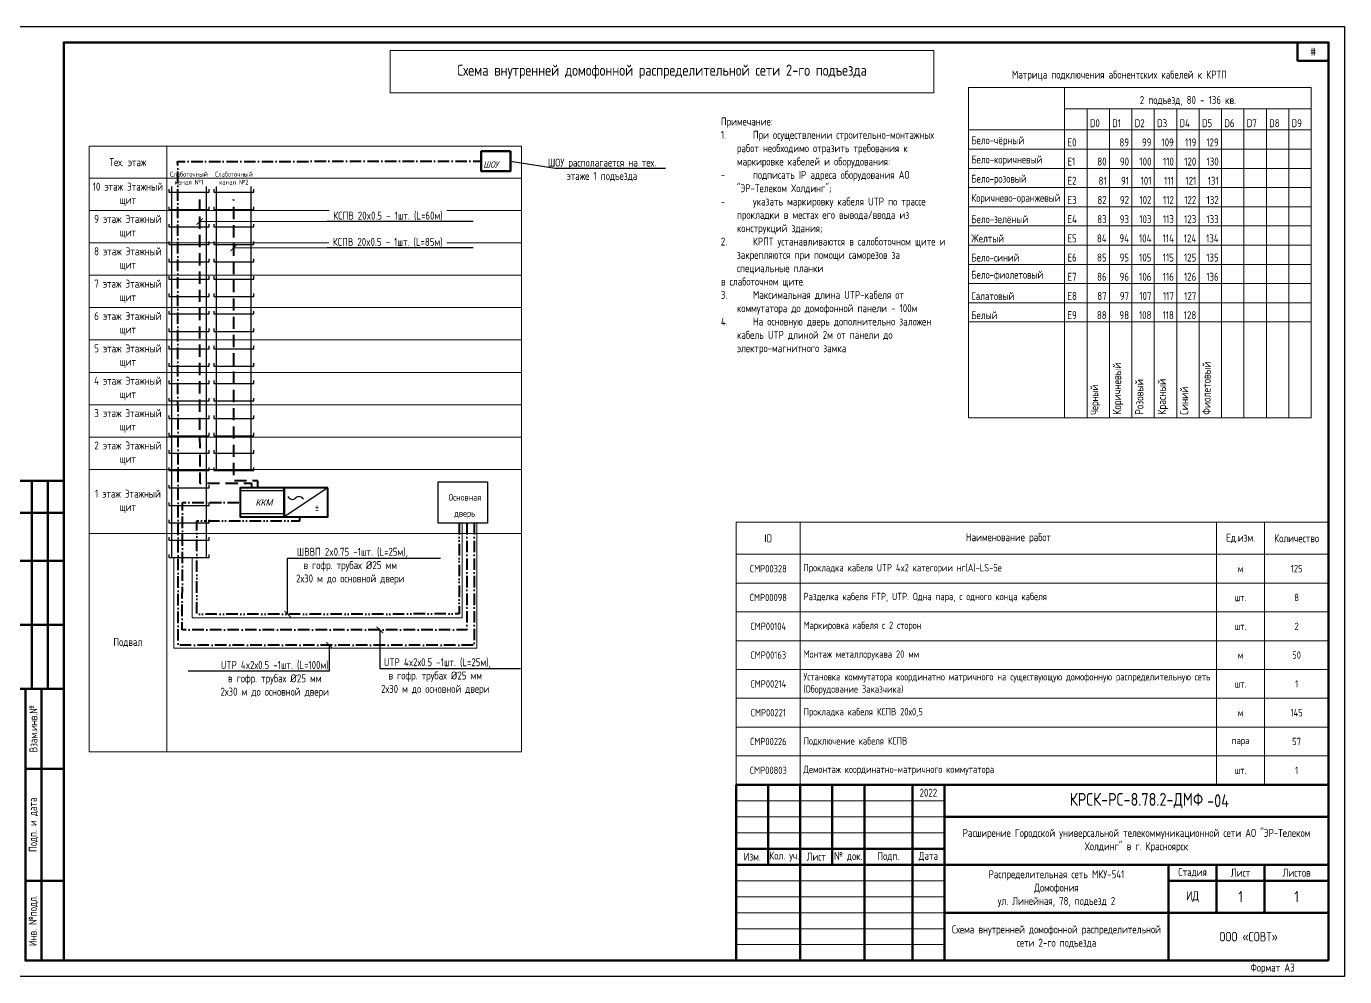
# Model space of a CAD drawing. Header units: millimetres. Extents: x -1818 to 2939, y -1518 to -220.
# Drawn here: x 1477.6 to 1889.3, y -516.9 to -219.9 of the extents above; entities that cross this region are included whole.
import ezdxf
from ezdxf import colors
from ezdxf.entities.mleader import LeaderData, LeaderLine
from ezdxf.math import Vec2, Vec3

# ---------------------------------------------------------------- set-up
doc = ezdxf.new("R2010")
doc.units = ezdxf.units.MM
for name, pattern in [('ACAD_ISO10W100', [18, 12, -3, 0, -3]), ('ACAD_ISO12W100', [21, 12, -3, 0, -3, 0, -3]), ('штриховая', [19.05, 12.7, -6.35])]:
    doc.linetypes.add(name, pattern=pattern)
for name, color, linetype, lineweight in [('(034) Оформление_0', 7, 'Continuous', 9), ('Домофония схемы', 7, 'Continuous', 40), ('Оборудование проектир.', 7, 'Continuous', 50)]:
    doc.layers.add(name, color=color, linetype=linetype, lineweight=lineweight)
for name, color, linetype in [('ВДРС', 7, 'Continuous'), ('Выноски и подписи', 7, 'Continuous'), ('Дополнительные схемы', 7, 'Continuous'), ('Планы', 7, 'Continuous'), ('Текст и таблицы', 7, 'Continuous')]:
    doc.layers.add(name, color=color, linetype=linetype)
doc.layers.add('ВЭ', color=7, linetype='Continuous', plot=False)
doc.styles.get("Standard").update_dxf_attribs({"font": ''})
doc.styles.add('ГОСТ', font='eckd_38.shx', dxfattribs={"oblique": 15, "height": 2.5})
doc.styles.get('Standard').set_extended_font_data('GOST type A')
doc.linetypes.add('Гофра Металлорукав ПНД-труба', pattern='A,0.25,-0.1,[133,ltypeshp.shx,S=0.1,R=0,X=-0.1,Y=0],-0.1,1', length=1.45)

# ---------------------------------------------------------------- blocks, each defined once
blk = doc.blocks.new('*T259')
at = {"layer": 'Defpoints', "color": 8, "linetype": 'ByBlock', "lineweight": 0, "transparency": 16777216}
for p, q in [((0, 0), (135.1, 0)), ((0, 0), (0, -189.26)), ((24.26, 0), (24.26, -189.26)), ((135.1, 0), (135.1, -189.26)), ((0, -10), (135.1, -10)), ((0, -20.11), (135.1, -20.11)), ((0, -30.23), (135.1, -30.23)), ((0, -40.34), (135.1, -40.34)), ((0, -50.45), (135.1, -50.45)), ((0, -60.57), (135.1, -60.57)), ((0, -70.68), (135.1, -70.68)), ((0, -80.79), (135.1, -80.79)), ((0, -90.9), (135.1, -90.9)), ((0, -101.02), (135.1, -101.02)), ((0, -121.02), (135.1, -121.02)), ((0, -189.26), (135.1, -189.26))]:
    blk.add_line(p, q, dxfattribs=at)
at = {"layer": 'Дополнительные схемы', "color": 0, "transparency": 16777216, "char_height": 2.5, "width": 24.2616, "attachment_point": 5}
for s, insert in [('Тех. этаж', (12.13, -5)), ('10 этаж Этажный щит', (12.13, -15.06)), ('9 этаж Этажный щит', (12.13, -25.17)), ('8 этаж Этажный щит', (12.13, -35.28)), ('7 этаж Этажный щит', (12.13, -45.4)), ('6 этаж Этажный щит', (12.13, -55.51)), ('5 этаж Этажный щит', (12.13, -65.62)), ('4 этаж Этажный щит', (12.13, -75.74)), ('3 этаж Этажный щит', (12.13, -85.85)), ('2 этаж Этажный щит', (12.13, -95.96)), ('1 этаж Этажный щит', (12.13, -111.02)), ('Подвал', (12.13, -155.14))]:
    blk.add_mtext(s, dxfattribs=dict(at, insert=insert))
blk = doc.blocks.new('*T277')
at = {"layer": '(034) Оформление_0', "lineweight": 60, "transparency": 16777216}
for p, q in [((0, 0), (185, 0)), ((0, 0), (0, -55)), ((10, 0), (10, -25)), ((20, 0), (20, -55)), ((30, 0), (30, -25)), ((40, 0), (40, -55)), ((55, 0), (55, -55)), ((65, 0), (65, -55)), ((185, 0), (185, -55)), ((65, -10), (185, -10)), ((0, -20), (65, -20)), ((0, -25), (185, -25)), ((135, -25), (135, -55)), ((150, -25), (150, -40)), ((165, -25), (165, -40)), ((135, -30), (185, -30)), ((65, -40), (185, -40)), ((0, -55), (185, -55))]:
    blk.add_line(p, q, dxfattribs=at)
at = {"layer": '(034) Оформление_0', "transparency": 16777216}
for p, q in [((0, -5), (65, -5)), ((0, -10), (65, -10)), ((0, -15), (65, -15)), ((0, -30), (65, -30)), ((0, -35), (65, -35)), ((0, -40), (65, -40)), ((0, -45), (65, -45)), ((0, -50), (65, -50))]:
    blk.add_line(p, q, dxfattribs=at)
at = {"layer": '(034) Оформление_0', "color": 0, "lineweight": 60, "transparency": 16777216, "attachment_point": 5}
for s, insert, char_height, width in [('2022', (60, -2.5), 2.5, 10), ('{\\fGOST type A|b0|i0|c0;КРСК-РС-8.78.2-ДМФ', (125, -5), 4, 120), ('{\\fGOST type A|b0|i0|c0;Расширение Городской универсальной телекоммуникационной сети АО "ЭР-Телеком Холдинг" в г. Красноярск', (125, -17.5), 2.5, 120), ('Изм.', (5, -22.5), 2.5, 10), ('Кол. уч.', (15, -22.5), 2.5, 10), ('Лист', (25, -22.5), 2.5, 10), ('№ док.', (35, -22.5), 2.5, 10), ('Подп.', (47.5, -22.5), 2.5, 15), ('Дата', (60, -22.5), 2.5, 10), ('{\\fGOST type A|b0|i0|c0;Распределительная сеть МКУ-541^JДомофония^Jул. Линейная, 78, подъезд 2', (100, -32.5), 2.5, 70), ('Стадия', (142.5, -27.5), 2.5, 15), ('Лист', (157.5, -27.5), 2.5, 15), ('Листов', (175, -27.5), 2.5, 20), ('ИД', (142.5, -35), 2.822, 15), ('1', (157.5, -35), 3.5, 15), ('{\\fGOST type A|b0|i0|c0;ООО «СОВТ»', (160, -47.5), 3, 50)]:
    blk.add_mtext(s, dxfattribs=dict(at, insert=insert, char_height=char_height, width=width))
blk = doc.blocks.new('*U276')
blk.add_blockref('*T277', (-185, 55))
blk = doc.blocks.new('*T247')
at = {"layer": '(034) Оформление_0', "color": 0, "lineweight": 50, "transparency": 16777216}
for p, q in [((0, 0), (0, 65)), ((0, 65), (20, 65)), ((5, 0), (5, 65)), ((10, 0), (10, 65)), ((15, 0), (15, 65)), ((20, 0), (20, 65)), ((5, 55), (20, 55)), ((5, 40), (20, 40)), ((5, 20), (20, 20)), ((0, 0), (20, 0))]:
    blk.add_line(p, q, dxfattribs=at)
at = {"layer": '(034) Оформление_0', "color": 0, "transparency": 16777216, "insert": (2.5, 2), "char_height": 2.5, "width": 61, "attachment_point": 4, "rotation": 90}
blk.add_mtext('Согласованно', dxfattribs=at)
blk = doc.blocks.new('*T248')
at = {"lineweight": 60, "transparency": 16777216}
for p, q in [((0, 0), (9.69, 0)), ((0, 0), (0, -5.814)), ((9.69, 0), (9.69, -5.814)), ((0, -5.814), (9.69, -5.814))]:
    blk.add_line(p, q, dxfattribs=at)
at = {"color": 0, "transparency": 16777216, "insert": (4.845, -2.907), "char_height": 2.5, "width": 9.69, "attachment_point": 5}
blk.add_mtext('#', dxfattribs=at)
blk = doc.blocks.new('*U246')
at = {"layer": '(034) Оформление_0', "lineweight": 60}
for p, q in [((13, 5), (13, 90)), ((20, 65), (8, 65)), ((20, 30), (8, 30))]:
    blk.add_line(p, q, dxfattribs=at)
at = {"layer": '(034) Оформление_0'}
blk.add_lwpolyline([(420, 297), (0, 297), (0, 0), (420, 0)], close=True, dxfattribs=at)
at = {"layer": '(034) Оформление_0', "lineweight": 60}
for points in [[(415, 5), (415, 292), (20, 292), (20, 5)], [(20, 90), (8, 90), (8, 5), (20, 5)]]:
    blk.add_lwpolyline(points, close=True, dxfattribs=at)
for name, p in [('*T248', (405.31, 292)), ('*T247', (0, 90)), ('*U276', (415, 5))]:
    blk.add_blockref(name, p)
at = {"layer": '(034) Оформление_0', "char_height": 2.5, "attachment_point": 5, "rotation": 90}
for s, insert in [('Взам.инв.№', (10.5, 77.5)), ('Подп. и дата', (10.5, 47.5)), ('Инв. №подл.', (10.5, 17.5))]:
    blk.add_mtext(s, dxfattribs=dict(at, insert=insert))
at = {"insert": (397.5, 2.5), "char_height": 2.5, "width": 35, "attachment_point": 5}
blk.add_mtext('Формат А3', dxfattribs=at)
blk = doc.blocks.new('*T262')
at = {"layer": 'Текст и таблицы', "lineweight": 9, "transparency": 16777216}
for p, q in [((0, 0), (185, 0)), ((0, 0), (0, -82)), ((20, 0), (20, -82)), ((150, 0), (150, -82)), ((165, 0), (165, -82)), ((185, 0), (185, -82)), ((0, -10), (185, -10)), ((0, -19), (185, -19)), ((0, -28), (185, -28)), ((0, -37), (185, -37)), ((0, -46), (185, -46)), ((0, -55), (185, -55)), ((0, -64), (185, -64)), ((0, -73), (185, -73)), ((0, -82), (185, -82))]:
    blk.add_line(p, q, dxfattribs=at)
at = {"layer": 'Текст и таблицы', "color": 0, "transparency": 16777216}
for s, insert, char_height, width, attachment_point in [('ID', (10, -5), 2.5, 17.7483, 5), ('Количество', (175, -5), 2.5, 17.7483, 5), ('CMP00328^J', (10, -14.5), 2.3, 18.0306, 5), ('Прокладка кабеля UTP 4x2 категории нг(А)-LS-5е^J', (20.98, -14.5), 2.3, 128.0306, 4), ('{\\C256;м}', (157.5, -14.5), 2.3, 13.0306, 5), ('CMP00098^J', (10, -23.5), 2.3, 18.0306, 5), ('Разделка кабеля FTP, UTP. Одна пара, с одного конца кабеля^J', (21, -23.5), 2.3, 128, 4), ('{\\C256;шт.}', (157.5, -23.5), 2.3, 13.0306, 5), ('CMP00104^J', (10, -32.5), 2.3, 18.0306, 5), ('Маркировка кабеля с 2 сторон^J', (21, -32.5), 2.3, 128, 4), ('{\\C256;шт.}', (157.5, -32.5), 2.3, 13.0306, 5), ('CMP00163^J', (10, -41.5), 2.3, 18.0306, 5), ('Монтаж металлорукава 20 мм^J', (21, -41.5), 2.3, 128, 4), ('{\\C256;м}', (157.5, -41.5), 2.3, 13.0306, 5), ('CMP00214^J', (10, -50.5), 2.3, 18.0306, 5), ('Установка коммутатора координатно матричного на существующую домофонную распределительную сеть (Оборудование Заказчика)', (21, -50.5), 2.3, 128, 4), ('{\\C256;шт.}', (157.5, -50.5), 2.3, 13.0306, 5), ('CMP00221^J', (10, -59.5), 2.3, 18.0306, 5), ('Прокладка кабеля КСПВ 20х0,5^J', (21, -59.5), 2.3, 128, 4), ('{\\C256;м}', (157.5, -59.5), 2.3, 13.0306, 5), ('CMP00226^J', (10, -68.5), 2.3, 18.0306, 5), ('Подключение кабеля КСПВ^J', (21, -68.5), 2.3, 128, 4), ('пара', (157.5, -68.5), 2.3, 13.0306, 5), ('CMP00803^J', (10, -77.5), 2.3, 18.0306, 5), ('Демонтаж координатно-матричного коммутатора^J', (21, -77.5), 2.3, 128, 4), ('{\\C256;шт.}', (157.5, -77.5), 2.3, 13.0306, 5)]:
    blk.add_mtext(s, dxfattribs=dict(at, insert=insert, char_height=char_height, width=width, attachment_point=attachment_point))
at = {"layer": 'Текст и таблицы', "transparency": 16777216, "attachment_point": 5}
for s, insert, char_height, width in [('Наименование работ', (85, -5), 2.5, 127.7483), ('Ед.изм.', (157.5, -5), 2.5, 12.7483), ('125', (175, -14.5), 2.3, 18.0306), ('8', (175, -23.5), 2.3, 18.0306), ('2', (175, -32.5), 2.3, 18.0306), ('50', (175, -41.5), 2.3, 18.0306), ('1', (175, -50.5), 2.3, 18.0306), ('145', (175, -59.5), 2.3, 18.0306), ('57', (175, -68.5), 2.3, 18.0306), ('1', (175, -77.5), 2.3, 18.0306)]:
    blk.add_mtext(s, dxfattribs=dict(at, insert=insert, char_height=char_height, width=width))
blk = doc.blocks.new('*T263')
at = {"layer": '(034) Оформление_0', "lineweight": 9, "transparency": 16777216}
for p, q in [((0, 0), (30, 0)), ((0, 0), (0, -103.3)), ((107, 0), (107, -103.3)), ((30, -6.65), (30, -13.3)), ((37, -6.65), (107, -6.65)), ((51, -6.65), (51, -103.3)), ((58, -6.65), (58, -103.3)), ((65, -6.65), (65, -103.3)), ((72, -6.65), (72, -103.3)), ((79, -6.65), (79, -103.3)), ((86, -6.65), (86, -103.3)), ((93, -6.65), (93, -103.3)), ((100, -6.65), (100, -103.3)), ((0, -13.3), (30, -13.3)), ((37, -13.3), (107, -13.3)), ((37, -13.3), (37, -19.3)), ((44, -13.3), (44, -103.3)), ((0, -19.3), (30, -19.3)), ((93, -19.3), (107, -19.3)), ((0, -25.3), (37, -25.3)), ((93, -25.3), (107, -25.3)), ((0, -31.3), (30, -31.3)), ((93, -31.3), (107, -31.3)), ((0, -37.3), (37, -37.3)), ((93, -37.3), (107, -37.3)), ((0, -43.3), (30, -43.3)), ((93, -43.3), (107, -43.3)), ((0, -49.3), (37, -49.3)), ((93, -49.3), (107, -49.3)), ((0, -55.3), (30, -55.3)), ((93, -55.3), (107, -55.3)), ((0, -61.3), (37, -61.3)), ((93, -61.3), (107, -61.3)), ((0, -67.3), (30, -67.3)), ((93, -67.3), (107, -67.3)), ((0, -73.3), (44, -73.3)), ((30, -73.3), (30, -103.3)), ((37, -73.3), (37, -103.3)), ((93, -73.3), (107, -73.3)), ((0, -103.3), (107, -103.3))]:
    blk.add_line(p, q, dxfattribs=at)
at = {"layer": '(034) Оформление_0', "lineweight": 15, "transparency": 16777216}
for p, q in [((30, 0), (107, 0)), ((30, 0), (30, -6.65)), ((30, -6.65), (37, -6.65)), ((37, -6.65), (37, -13.3)), ((44, -6.65), (44, -13.3)), ((30, -13.3), (37, -13.3)), ((30, -13.3), (30, -73.3)), ((30, -19.3), (93, -19.3)), ((37, -19.3), (37, -73.3)), ((37, -25.3), (93, -25.3)), ((30, -31.3), (93, -31.3)), ((37, -37.3), (93, -37.3)), ((30, -43.3), (93, -43.3)), ((37, -49.3), (93, -49.3)), ((30, -55.3), (93, -55.3)), ((37, -61.3), (93, -61.3)), ((30, -67.3), (93, -67.3)), ((44, -73.3), (93, -73.3))]:
    blk.add_line(p, q, dxfattribs=at)
at = {"layer": '(034) Оформление_0', "transparency": 16777216, "char_height": 2.5}
for s, insert, width, attachment_point in [('2 подъезд, 80 - 136 кв.', (68.5, -5.77), 75.2452, 8), ('D0', (37.88, -12.43), 5.2452, 7), ('D1', (44.88, -12.43), 5.2452, 7), ('D2', (51.88, -12.43), 5.2452, 7), ('D3', (58.88, -12.43), 5.2452, 7), ('D4', (65.88, -12.43), 5.2452, 7), ('D5', (72.88, -12.43), 5.2452, 7), ('D6', (79.88, -12.43), 5.2452, 7), ('D7', (86.88, -12.43), 5.2452, 7), ('D8', (93.88, -12.43), 5.2452, 7), ('D9', (100.88, -12.43), 5.2452, 7), ('E0', (30.88, -18.43), 5.2452, 7), ('89', (50.12, -18.43), 5.2452, 9), ('99', (57.12, -18.43), 5.2452, 9), ('109', (64.12, -18.43), 5.2452, 9), ('119', (71.12, -18.43), 5.2452, 9), ('129', (78.12, -18.43), 5.2452, 9), ('E1', (30.88, -24.43), 5.2452, 7), ('80', (43.12, -24.43), 5.2452, 9), ('90', (50.12, -24.43), 5.2452, 9), ('100', (57.12, -24.43), 5.2452, 9), ('110', (64.12, -24.43), 5.2452, 9), ('120', (71.12, -24.43), 5.2452, 9), ('130', (78.12, -24.43), 5.2452, 9), ('E2', (30.88, -30.43), 5.2452, 7), ('81', (43.12, -30.43), 5.2452, 9), ('91', (50.12, -30.43), 5.2452, 9), ('101', (57.12, -30.43), 5.2452, 9), ('111', (64.12, -30.43), 5.2452, 9), ('121', (71.12, -30.43), 5.2452, 9), ('131', (78.12, -30.43), 5.2452, 9), ('E3', (30.88, -36.43), 5.2452, 7), ('82', (43.12, -36.43), 5.2452, 9), ('92', (50.12, -36.43), 5.2452, 9), ('102', (57.12, -36.43), 5.2452, 9), ('112', (64.12, -36.43), 5.2452, 9), ('122', (71.12, -36.43), 5.2452, 9), ('132', (78.12, -36.43), 5.2452, 9), ('E4', (30.88, -42.43), 5.2452, 7), ('83', (43.12, -42.43), 5.2452, 9), ('93', (50.12, -42.43), 5.2452, 9), ('103', (57.12, -42.43), 5.2452, 9), ('113', (64.12, -42.43), 5.2452, 9), ('123', (71.12, -42.43), 5.2452, 9), ('133', (78.12, -42.43), 5.2452, 9), ('E5', (30.88, -48.43), 5.2452, 7), ('84', (43.12, -48.43), 5.2452, 9), ('94', (50.12, -48.43), 5.2452, 9), ('104', (57.12, -48.43), 5.2452, 9), ('114', (64.12, -48.43), 5.2452, 9), ('124', (71.12, -48.43), 5.2452, 9), ('134', (78.12, -48.43), 5.2452, 9), ('E6', (30.88, -54.43), 5.2452, 7), ('85', (43.12, -54.43), 5.2452, 9), ('95', (50.12, -54.43), 5.2452, 9), ('105', (57.12, -54.43), 5.2452, 9), ('115', (64.12, -54.43), 5.2452, 9), ('125', (71.12, -54.43), 5.2452, 9), ('135', (78.12, -54.43), 5.2452, 9), ('E7', (30.88, -60.43), 5.2452, 7), ('86', (43.12, -60.43), 5.2452, 9), ('96', (50.12, -60.43), 5.2452, 9), ('106', (57.12, -60.43), 5.2452, 9), ('116', (64.12, -60.43), 5.2452, 9), ('126', (71.12, -60.43), 5.2452, 9), ('136', (78.12, -60.43), 5.2452, 9), ('E8', (30.88, -66.43), 5.2452, 7), ('87', (43.12, -66.43), 5.2452, 9), ('97', (50.12, -66.43), 5.2452, 9), ('107', (57.12, -66.43), 5.2452, 9), ('117', (64.12, -66.43), 5.2452, 9), ('127', (71.12, -66.43), 5.2452, 9), ('E9', (30.88, -72.43), 5.2452, 7), ('88', (43.12, -72.43), 5.2452, 9), ('98', (50.12, -72.43), 5.2452, 9), ('108', (57.12, -72.43), 5.2452, 9), ('118', (64.12, -72.43), 5.2452, 9), ('128', (71.12, -72.43), 5.2452, 9)]:
    blk.add_mtext(s, dxfattribs=dict(at, insert=insert, width=width, attachment_point=attachment_point))
at = {"layer": '(034) Оформление_0', "color": 0, "transparency": 16777216, "char_height": 2.4694, "width": 28.2452, "attachment_point": 7}
for s, insert in [('{\\fGOST type A|b0|i0|c0;Бело-чёрный', (0.88, -18.43)), ('{\\fGOST type A|b0|i0|c0;Бело-коричневый', (0.88, -24.43)), ('{\\fGOST type A|b0|i0|c0;Бело-розовый', (0.88, -30.43)), ('{\\fGOST type A|b0|i0|c0;Коричнево-оранжевый', (0.88, -36.43)), ('{\\fGOST type A|b0|i0|c0;Бело-зелёный', (0.88, -42.43)), ('{\\fGOST type A|b0|i0|c0;Желтый', (0.88, -48.43)), ('{\\fGOST type A|b0|i0|c0;Бело-синий', (0.88, -54.43)), ('{\\fGOST type A|b0|i0|c0;Бело-фиолетовый', (0.88, -60.43)), ('{\\fGOST type A|b0|i0|c0;Салатовый', (0.88, -66.43)), ('{\\fGOST type A|b0|i0|c0;Белый', (0.88, -72.43))]:
    blk.add_mtext(s, dxfattribs=dict(at, insert=insert))
at = {"layer": '(034) Оформление_0', "color": 0, "transparency": 16777216, "width": 28, "attachment_point": 7, "rotation": 90}
for s, insert, char_height in [('{\\fGOST type A|b0|i0|c0;Коричневый', (48.38, -102.3), 2.6323), ('{\\fGOST type A|b0|i0|c0;Фиолетовый', (75.63, -102.3), 2.6323), ('{\\fGOST type A|b0|i0|c0;Черный', (41.17, -102.3), 2.4694), ('{\\fGOST type A|b0|i0|c0;Розовый', (54.63, -102.3), 2.6323), ('{\\fGOST type A|b0|i0|c0;Красный', (62.38, -102.3), 2.6323), ('{\\fGOST type A|b0|i0|c0;Синий', (68.63, -102.3), 2.6323), ('{\\fGOST type A|b0|i0|c0;', (82.63, -102.3), 2.6323), ('{\\fGOST type A|b0|i0|c0;', (89.63, -102.3), 2.6323), ('{\\fGOST type A|b0|i0|c0;', (96.63, -102.3), 2.6323), ('{\\fGOST type A|b0|i0|c0;', (103.63, -102.3), 2.6323)]:
    blk.add_mtext(s, dxfattribs=dict(at, insert=insert, char_height=char_height))
blk = doc.blocks.new('*T268')
at = {"layer": 'Defpoints', "color": 8, "linetype": 'ByBlock', "lineweight": 0, "transparency": 16777216}
for p, q in [((0, 0), (169.77, 0)), ((0, 0), (0, -13.18)), ((169.77, 0), (169.77, -13.18)), ((0, -13.18), (169.77, -13.18))]:
    blk.add_line(p, q, dxfattribs=at)
at = {"color": 0, "transparency": 16777216, "insert": (84.89, -6.59), "char_height": 3.5, "width": 169.7742, "attachment_point": 5}
blk.add_mtext('{\\fGOST type A|b0|i0|c0;Схема внутренней домофонной распределительной сети 2-го подъезда', dxfattribs=at)
blk = doc.blocks.new('Домофония_ККМ')
at = {"layer": 'Домофония схемы', "linetype": 'Continuous', "ltscale": 5}
blk.add_lwpolyline([(13.67, 9.11), (0, 9.11), (0, 0), (13.67, 0)], close=True, dxfattribs=at)
at = {"layer": 'Дополнительные схемы', "linetype": 'Continuous', "ltscale": 5}
for p, q in [((13.67, 8.12), (0, 8.12)), ((13.67, 0.99), (0, 0.99))]:
    blk.add_line(p, q, dxfattribs=at)
at = {"layer": 'Выноски и подписи', "linetype": 'Continuous', "ltscale": 5, "insert": (4.72, 5.48), "char_height": 2, "attachment_point": 1, "style": 'ГОСТ'}
blk.add_mtext('ККМ', dxfattribs=at)
at = {"layer": 'Выноски и подписи', "oblique": 15, "flags": 3}
for tag, p in [('ID', (21.76, 4.5)), ('БАЗОВАЯ_РАСЦЕНКА', (21.37, 0.73)), ('ЕД.ИЗМ', (21.2, -2.79)), ('КОЛИЧЕСТВО', (21.37, -6.44))]:
    blk.add_attdef(tag, p, '', height=2.5, dxfattribs=at)
blk = doc.blocks.new('*U229')
at = {"layer": 'Домофония схемы', "linetype": 'Continuous', "ltscale": 5}
blk.add_lwpolyline([(13.67, 9.11), (0, 9.11), (0, 0), (13.67, 0)], close=True, dxfattribs=at)
at = {"layer": 'Дополнительные схемы', "linetype": 'Continuous', "ltscale": 5}
blk.add_line((13.67, 9.11), (0, 0), dxfattribs=at)
for centre, radius, start, end in [((2.6, 6.99), 1.5, 201.9645, 318.3794), ((4.71, 4.88), 1.49, 25.7546, 131.4487)]:
    blk.add_arc(centre, radius, start, end, dxfattribs=at)
at = {"oblique": 15, "flags": 3}
for tag, p in [('ID', (19.66, 6.96)), ('БАЗОВАЯ_РАСЦЕНКА', (19.32, 3.48)), ('ЕД.ИЗМ', (19.11, 0.09)), ('КОЛИЧЕСТВО', (18.94, -3.35))]:
    blk.add_attdef(tag, p, '', height=2.5, dxfattribs=at)
at = {"layer": 'Выноски и подписи', "linetype": 'Continuous', "ltscale": 5, "insert": (9.59, 4.06), "char_height": 2.5, "width": 3.02, "attachment_point": 1}
blk.add_mtext('%%P', dxfattribs=at)
blk = doc.blocks.new('*U279')
at = {"layer": 'ВДРС', "linetype": 'Continuous'}
for points in [[(-10.78, -97.48), (-10.78, 0)], [(1, 0), (1, -97.48)], [(-11.78, -0.92), (-11.78, -1.92), (2, -1.92), (2, -0.92)], [(-11.78, -6.89), (-11.78, -7.89), (2, -7.89), (2, -6.89)], [(-11.78, -12.86), (-11.78, -13.86), (2, -13.86), (2, -12.86)], [(-11.78, -18.84), (-11.78, -19.84), (2, -19.84), (2, -18.84)], [(-11.78, -24.81), (-11.78, -25.81), (2, -25.81), (2, -24.81)], [(-11.78, -30.78), (-11.78, -31.78), (2, -31.78), (2, -30.78)], [(-11.78, -36.75), (-11.78, -37.75), (2, -37.75), (2, -36.75)], [(-11.78, -42.73), (-11.78, -43.73), (2, -43.73), (2, -42.73)], [(-11.78, -48.7), (-11.78, -49.7), (2, -49.7), (2, -48.7)], [(-11.78, -54.67), (-11.78, -55.67), (2, -55.67), (2, -54.67)], [(-11.78, -60.65), (-11.78, -61.65), (2, -61.65), (2, -60.65)], [(-11.78, -66.62), (-11.78, -67.62), (2, -67.62), (2, -66.62)], [(-11.78, -72.59), (-11.78, -73.59), (2, -73.59), (2, -72.59)], [(-11.78, -78.56), (-11.78, -79.56), (2, -79.56), (2, -78.56)], [(-11.78, -84.54), (-11.78, -85.54), (2, -85.54), (2, -84.54)], [(-11.78, -90.51), (-11.78, -91.51), (2, -91.51), (2, -90.51)], [(-11.78, -96.48), (-11.78, -97.48), (2, -97.48), (2, -96.48)]]:
    blk.add_lwpolyline(points, dxfattribs=at)
blk = doc.blocks.new('*U225')
at = {"layer": 'Оборудование проектир.', "color": 252}
blk.add_lwpolyline([(9.13, 6.26), (0, 6.26), (0, 0), (9.13, 0)], close=True, dxfattribs=at)
at = {"oblique": 15, "flags": 8}
blk.add_attdef('НАИМЕНОВАНИЕ_ШКАФА', (0.65, 1.13), '', height=2, dxfattribs=at)
blk = doc.blocks.new('*U278')
at = {"layer": 'ВДРС', "linetype": 'Continuous'}
for points in [[(-10.78, -127.35), (-10.78, 0)], [(1, 0), (1, -127.35)], [(-11.78, -0.92), (-11.78, -1.92), (2, -1.92), (2, -0.92)], [(-11.78, -6.89), (-11.78, -7.89), (2, -7.89), (2, -6.89)], [(-11.78, -12.86), (-11.78, -13.86), (2, -13.86), (2, -12.86)], [(-11.78, -18.84), (-11.78, -19.84), (2, -19.84), (2, -18.84)], [(-11.78, -24.81), (-11.78, -25.81), (2, -25.81), (2, -24.81)], [(-11.78, -30.78), (-11.78, -31.78), (2, -31.78), (2, -30.78)], [(-11.78, -36.75), (-11.78, -37.75), (2, -37.75), (2, -36.75)], [(-11.78, -42.73), (-11.78, -43.73), (2, -43.73), (2, -42.73)], [(-11.78, -48.7), (-11.78, -49.7), (2, -49.7), (2, -48.7)], [(-11.78, -54.67), (-11.78, -55.67), (2, -55.67), (2, -54.67)], [(-11.78, -60.65), (-11.78, -61.65), (2, -61.65), (2, -60.65)], [(-11.78, -66.62), (-11.78, -67.62), (2, -67.62), (2, -66.62)], [(-11.78, -72.59), (-11.78, -73.59), (2, -73.59), (2, -72.59)], [(-11.78, -78.56), (-11.78, -79.56), (2, -79.56), (2, -78.56)], [(-11.78, -84.54), (-11.78, -85.54), (2, -85.54), (2, -84.54)], [(-11.78, -90.51), (-11.78, -91.51), (2, -91.51), (2, -90.51)], [(-11.78, -96.48), (-11.78, -97.48), (2, -97.48), (2, -96.48)], [(-11.78, -102.46), (-11.78, -103.46), (2, -103.46), (2, -102.46)], [(-11.78, -108.43), (-11.78, -109.43), (2, -109.43), (2, -108.43)], [(-11.78, -114.4), (-11.78, -115.4), (2, -115.4), (2, -114.4)], [(-11.78, -120.37), (-11.78, -121.37), (2, -121.37), (2, -120.37)], [(-11.78, -126.35), (-11.78, -127.35), (2, -127.35), (2, -126.35)]]:
    blk.add_lwpolyline(points, dxfattribs=at)
blk = doc.blocks.new('*T273')
at = {"layer": 'Defpoints', "color": 8, "linetype": 'ByBlock', "lineweight": 0, "transparency": 16777216}
for p, q in [((0, 0), (70, 0)), ((0, 0), (0, -15)), ((70, 0), (70, -15)), ((0, -15), (70, -15))]:
    blk.add_line(p, q, dxfattribs=at)
at = {"color": 0, "transparency": 16777216, "insert": (35, -7.5), "char_height": 2.5, "width": 70, "attachment_point": 5}
blk.add_mtext('{\\fGOST type A|b0|i0|c0;Схема внутренней домофонной распределительной сети 2-го подъезда', dxfattribs=at)
blk = doc.blocks.new('_None')
blk = doc.blocks.new('_ArchTick')
at = {"color": 0, "const_width": 0.15}
blk.add_lwpolyline([(-0.5, -0.5), (0.5, 0.5)], dxfattribs=at)

msp = doc.modelspace()

# ---------------------------------------------------------------- linework, layer by layer
at = {"layer": 'ВЭ'}
msp.add_lwpolyline([(1469.28, -219.91), (1889.28, -219.91), (1889.28, -516.91), (1469.28, -516.91)], close=True, dxfattribs=at)
at = {"layer": 'Домофония схемы', "color": 3, "linetype": 'ACAD_ISO10W100', "ltscale": 0.3, "flags": 128}
for points in [[(1617.42, -375.17), (1617.42, -413.34), (1525.04, -413.34), (1524.83, -262.13), (1619.42, -262.05)], [(1615.13, -375.17), (1615.13, -408.51), (1526.26, -408.51), (1526.36, -368.73), (1544.39, -368.73)]]:
    msp.add_lwpolyline(points, dxfattribs=at)
at = {"layer": 'Домофония схемы', "color": 5, "linetype": 'штриховая', "ltscale": 0.3, "flags": 128}
for points in [[(1548.02, -364.14), (1548.02, -362.82), (1531.82, -362.82), (1531.73, -274.02)], [(1549.88, -364.13), (1549.88, -361.95), (1542.4, -361.95), (1542.32, -274.02)]]:
    msp.add_lwpolyline(points, dxfattribs=at)
at = {"layer": 'Домофония схемы', "lineweight": 25}
msp.add_lwpolyline([(1606.21, -362.21), (1621.62, -362.21), (1621.62, -375.17), (1606.21, -375.17)], close=True, dxfattribs=at)
at = {"layer": 'Домофония схемы', "color": 6, "linetype": 'ACAD_ISO12W100', "ltscale": 0.3, "flags": 128}
msp.add_lwpolyline([(1612.74, -375.17), (1612.74, -403.54), (1530.86, -403.67), (1530.83, -374.4), (1562.94, -374.41), (1562.94, -373.24), (1562.94, -373.24)], dxfattribs=at)
at = {"layer": 'Домофония схемы', "linetype": 'Гофра Металлорукав ПНД-труба', "lineweight": 20, "ltscale": 4, "flags": 128}
for points in [[(1523.68, -385.91), (1523.68, -414.27), (1618.25, -414.27), (1618.25, -375.17)], [(1529.37, -385.91), (1529.37, -404.79), (1613.7, -404.79), (1613.7, -375.17)]]:
    msp.add_lwpolyline(points, dxfattribs=at)

# ---------------------------------------------------------------- block references
at = {"layer": '(034) Оформление_0'}
msp.add_blockref('*U246', (1469.28, -516.91), dxfattribs=at)
for name, p in [('*T268', (1591.22, -227.49)), ('*T263', (1771.83, -238.99)), ('*T259', (1497.15, -257.36)), ('Домофония_ККМ', (1544.39, -373.24)), ('*T262', (1699.28, -374.91)), ('*T273', (1764.28, -496.91))]:
    msp.add_blockref(name, p)
msp.add_blockref('*U225', (1619.63, -265.22)).add_auto_attribs({'НАИМЕНОВАНИЕ_ШКАФА': 'ШОУ'})
at = {"layer": 'Дополнительные схемы', "xscale": 0.9102198520583572, "yscale": 0.9102198520583572, "zscale": 0.9102198520583572}
for name, p in [('*U278', (1532.83, -270)), ('*U279', (1546.81, -270))]:
    msp.add_blockref(name, p, dxfattribs=at)
at = {"layer": 'Планы'}
msp.add_blockref('*U229', (1558.06, -373.24), dxfattribs=at)

# ---------------------------------------------------------------- texts
at = {"layer": '(034) Оформление_0'}
for s, insert, char_height, width, attachment_point in [('Матрица подключения абонентских кабелей к КРТП', (1785.37, -233.74), 2.5, 84.9767, 1), ('Примечание: \\P\\pi-5,l5;1.^IПри осуществлении строительно-монтажных работ необходимо отразить требования к маркировке кабелей и оборудования: \\P-^Iподписать IP адреса оборудования АО "ЭР-Телеком Холдинг"; \\P-^Iуказать маркировку кабеля UTP по трассе прокладки\\~в местах его вывода/ввода из конструкций здания; \\P2.^IКРПТ устанавливаются в салоботочном щите и закрепляются при помощи саморезов за специальные планки\\Pв слаботочном щите.\\P3.^IМаксимальная длина UTP-кабеля от коммутатора до домофонной панели - 100м\\P4.^IНа основную дверь дополнительно заложен кабель UTP длиной 2м от панели до электро-магнитного замка', (1694.48, -322.43), 2.5, 72.8722, 7), ('-04', (1846.33, -461.91), 4, 48.846, 4), ('1', (1874.28, -491.91), 3.5, 20, 5)]:
    msp.add_mtext(s, dxfattribs=dict(at, insert=insert, char_height=char_height, width=width, attachment_point=attachment_point))
at = {"layer": 'Выноски и подписи', "char_height": 1.5, "attachment_point": 5}
for s, insert in [('Слаботочный\\Pканал №1', (1528.37, -267.36)), ('Слаботочный\\Pканал №2', (1542.36, -267.36))]:
    msp.add_mtext(s, dxfattribs=dict(at, insert=insert))
at = {"layer": 'Выноски и подписи', "insert": (1606.21, -366.12), "char_height": 2, "attachment_point": 1, "line_spacing_factor": 1.5}
msp.add_mtext_dynamic_manual_height_columns('\\pi3.20119;Основная \\P\\pi4.98619;дверь', width=15.401, gutter_width=23.82, heights=[0], dxfattribs=at)

# ---------------------------------------------------------------- leaders
at = {"layer": 'Выноски и подписи'}
ml = msp.add_multileader_mtext('Standard', dxfattribs=at)
ml.set_content('ШОУ располагается на тех. этаже 1 подъезда', color=256)
ml.set_leader_properties()
ml.set_arrow_properties(name='NONE')
ml.build(insert=Vec2(0, 0))
ml.multileader.update_dxf_attribs({"text_left_attachment_type": 6, "text_right_attachment_type": 6, "dogleg_length": 0, "arrow_head_size": 0.18})
ctx = ml.context
ctx.base_point, ctx.char_height, ctx.arrow_head_size, ctx.landing_gap_size, ctx.plane_origin = Vec3(1642.75, -264.24), 2.5, 0.18, 0, Vec3(1625.72, -254.11)
ctx.left_attachment, ctx.right_attachment, ctx.text_align_type = 6, 6, 1
notes = []
notes.append((ctx, [(0, (1, 1, 0), (1642.75, -264.24), (1, 0), 0, [(0, [(1628.76, -262.09)], 0, [])])]))
ctx.mtext.insert, ctx.mtext.width, ctx.mtext.defined_height, ctx.mtext.alignment, ctx.mtext.flow_direction = Vec3(1657.35, -261.24), 34.0886, 11.09, 2, 5
for ctx, leaders in notes:
    for number, flags, end, landing, length, lines in leaders:
        leader = LeaderData()
        leader.index, (leader.has_last_leader_line, leader.has_dogleg_vector, leader.attachment_direction) = number, flags
        leader.last_leader_point, leader.dogleg_vector, leader.dogleg_length = Vec3(end), Vec3(landing), length
        for number, points, colour, breaks in lines:
            line = LeaderLine()
            line.index, line.vertices, line.color, line.breaks = number, Vec3.list(points), colors.encode_raw_color(colour), breaks
            leader.lines.append(line)
        ctx.leaders.append(leader)

# ---------------------------------------------------------------- next in the draw order: leaders
at = {"layer": 'Выноски и подписи', "linetype": 'Continuous', "ltscale": 5}
ml = msp.add_multileader_mtext('Standard', dxfattribs=at)
ml.set_content('КСПВ 20x0.5 - 1шт. (L=60м)', color=256)
ml.set_leader_properties()
ml.set_arrow_properties(name='ARCHTICK')
ml.build(insert=Vec2(0, 0))
ml.multileader.update_dxf_attribs({"text_left_attachment_type": 6, "text_right_attachment_type": 6, "dogleg_length": 2, "arrow_head_size": 2})
ctx = ml.context
ctx.base_point, ctx.char_height, ctx.arrow_head_size, ctx.landing_gap_size, ctx.plane_origin = Vec3(1573.46, -280.8), 2.5, 2, 0, Vec3(1673.05, -308.34)
ctx.left_attachment, ctx.right_attachment, ctx.text_align_type = 6, 6, 1
notes = []
notes.append((ctx, [(1, (1, 1, 0), (1571.46, -280.8), (1, 0), 2, [(0, [(1531.73, -280.91)], 0, [])])]))
ctx.mtext.insert, ctx.mtext.alignment, ctx.mtext.flow_direction = Vec3(1590.51, -277.8), 2, 5
ctx.mtext.has_bg_fill, ctx.mtext.bg_color, ctx.mtext.bg_scale_factor, ctx.mtext.bg_transparency, ctx.mtext.use_window_bg_color = 1, -1027028792, 1.5, 0, 1
ml = msp.add_multileader_mtext('Standard', dxfattribs=at)
ml.set_content(' ШВВП 2x0.75 -1шт. (L=25м),\\Pв гофр. трубах {\\fGOST Common|b0|i0|c0|p34;%%C}25 мм \\P2х30 м до основной двери', color=256)
ml.set_leader_properties()
ml.set_arrow_properties(name='ARCHTICK')
ml.build(insert=Vec2(0, 0))
ml.multileader.update_dxf_attribs({"text_left_attachment_type": 6, "text_right_attachment_type": 6, "dogleg_length": 2, "arrow_head_size": 2})
ctx = ml.context
ctx.base_point, ctx.char_height, ctx.arrow_head_size, ctx.landing_gap_size, ctx.plane_origin = Vec3(1561.15, -386.09), 2.5, 2, 0, Vec3(1640.04, -386.95)
ctx.left_attachment, ctx.right_attachment, ctx.text_align_type = 6, 6, 1
notes.append((ctx, [(1, (1, 1, 0), (1559.15, -386.09), (1, 0), 2, [(0, [(1559.15, -403.63)], 0, [])])]))
ctx.mtext.insert, ctx.mtext.alignment, ctx.mtext.flow_direction = Vec3(1578.73, -382.88), 2, 5
ctx.mtext.has_bg_fill, ctx.mtext.bg_color, ctx.mtext.bg_scale_factor, ctx.mtext.bg_transparency, ctx.mtext.use_window_bg_color = 1, -1027028792, 1.5, 0, 1
for ctx, leaders in notes:
    for number, flags, end, landing, length, lines in leaders:
        leader = LeaderData()
        leader.index, (leader.has_last_leader_line, leader.has_dogleg_vector, leader.attachment_direction) = number, flags
        leader.last_leader_point, leader.dogleg_vector, leader.dogleg_length = Vec3(end), Vec3(landing), length
        for number, points, colour, breaks in lines:
            line = LeaderLine()
            line.index, line.vertices, line.color, line.breaks = number, Vec3.list(points), colors.encode_raw_color(colour), breaks
            leader.lines.append(line)
        ctx.leaders.append(leader)

# ---------------------------------------------------------------- next in the draw order: leaders
ml = msp.add_multileader_mtext('Standard', dxfattribs=at)
ml.set_content('КСПВ 20x0.5 - 1шт. (L=85м)', color=256)
ml.set_leader_properties()
ml.set_arrow_properties(name='ARCHTICK')
ml.build(insert=Vec2(0, 0))
ml.multileader.update_dxf_attribs({"text_left_attachment_type": 6, "text_right_attachment_type": 6, "dogleg_length": 2, "arrow_head_size": 2})
ctx = ml.context
ctx.base_point, ctx.char_height, ctx.arrow_head_size, ctx.landing_gap_size, ctx.plane_origin = Vec3(1573.47, -289.03), 2.5, 2, 0, Vec3(1673.07, -316.57)
ctx.left_attachment, ctx.right_attachment, ctx.text_align_type = 6, 6, 1
notes = []
notes.append((ctx, [(1, (1, 1, 0), (1571.47, -289.03), (1, 0), 2, [(0, [(1542.33, -289.11)], 0, [])])]))
ctx.mtext.insert, ctx.mtext.alignment, ctx.mtext.flow_direction = Vec3(1590.43, -286.03), 2, 5
ctx.mtext.has_bg_fill, ctx.mtext.bg_color, ctx.mtext.bg_scale_factor, ctx.mtext.bg_transparency, ctx.mtext.use_window_bg_color = 1, -1027028792, 1.5, 0, 1
ml = msp.add_multileader_mtext('Standard', dxfattribs=at)
ml.set_content(' UTP 4x2х0.5 -1шт. (L=25м),\\Pв гофр. трубах {\\fGOST Common|b0|i0|c0|p34;%%C}25 мм \\P2х30 м до основной двери', color=256)
ml.set_leader_properties()
ml.set_arrow_properties(name='ARCHTICK')
ml.build(insert=Vec2(0, 0))
ml.multileader.update_dxf_attribs({"text_left_attachment_type": 6, "text_right_attachment_type": 6, "dogleg_length": 0, "arrow_head_size": 2})
ctx = ml.context
ctx.base_point, ctx.char_height, ctx.arrow_head_size, ctx.landing_gap_size, ctx.plane_origin = Vec3(1587.96, -420.59), 2.5, 2, 0, Vec3(1645.94, -420.06)
ctx.left_attachment, ctx.right_attachment, ctx.text_align_type = 6, 6, 1
notes.append((ctx, [(1, (1, 1, 0), (1587.96, -420.59), (1, 0), 0, [(0, [(1587.96, -408.51)], 0, [])])]))
ctx.mtext.insert, ctx.mtext.alignment, ctx.mtext.flow_direction = Vec3(1605.28, -417.38), 2, 5
ctx.mtext.has_bg_fill, ctx.mtext.bg_color, ctx.mtext.bg_scale_factor, ctx.mtext.bg_transparency, ctx.mtext.use_window_bg_color = 1, -1027028792, 1.5, 0, 1
ml = msp.add_multileader_mtext('Standard', dxfattribs=at)
ml.set_content('UTP 4x2х0.5 -1шт. (L=100м)\\Pв гофр. трубах {\\fGOST Common|b0|i0|c0|p34;%%C}25 мм \\P2х30 м до основной двери', color=256)
ml.set_leader_properties()
ml.set_arrow_properties(name='ARCHTICK')
ml.build(insert=Vec2(0, 0))
ml.multileader.update_dxf_attribs({"text_left_attachment_type": 6, "text_right_attachment_type": 6, "dogleg_length": 0, "arrow_head_size": 2})
ctx = ml.context
ctx.base_point, ctx.char_height, ctx.arrow_head_size, ctx.landing_gap_size, ctx.plane_origin = Vec3(1538.09, -421.47), 2.5, 2, 0, Vec3(1481.18, -420.93)
ctx.left_attachment, ctx.right_attachment, ctx.text_align_type = 6, 6, 1
notes.append((ctx, [(0, (1, 1, 0), (1572.19, -421.47), (-1, 0), 0, [(0, [(1572.19, -413.34)], 0, [])])]))
ctx.mtext.insert, ctx.mtext.alignment, ctx.mtext.flow_direction = Vec3(1555.14, -418.26), 2, 5
ctx.mtext.has_bg_fill, ctx.mtext.bg_color, ctx.mtext.bg_scale_factor, ctx.mtext.bg_transparency, ctx.mtext.use_window_bg_color = 1, -1027028792, 1.5, 0, 1
for ctx, leaders in notes:
    for number, flags, end, landing, length, lines in leaders:
        leader = LeaderData()
        leader.index, (leader.has_last_leader_line, leader.has_dogleg_vector, leader.attachment_direction) = number, flags
        leader.last_leader_point, leader.dogleg_vector, leader.dogleg_length = Vec3(end), Vec3(landing), length
        for number, points, colour, breaks in lines:
            line = LeaderLine()
            line.index, line.vertices, line.color, line.breaks = number, Vec3.list(points), colors.encode_raw_color(colour), breaks
            leader.lines.append(line)
        ctx.leaders.append(leader)

doc.saveas('drawing.dxf')
